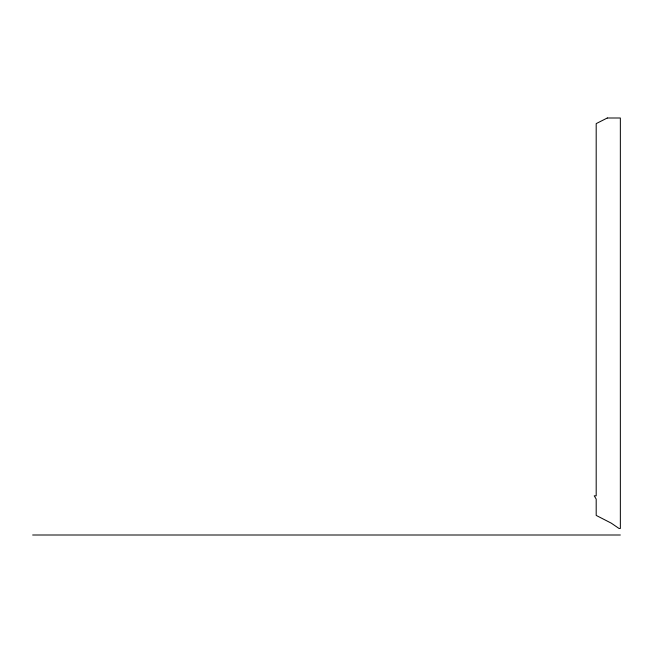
<?xml version="1.0" encoding="UTF-8"?>
<svg xmlns="http://www.w3.org/2000/svg" width="653" height="653" viewBox="0 0 653 653"><rect width="100%" height="100%" fill="white"/><g stroke="black" fill="none" stroke-linecap="round" stroke-linejoin="round"><path stroke-width="0.98" d="M32.65 535.003L620.35 535.003M607.29 117.997L596.189 123.613L596.189 495.823L594.23 495.823L596.189 499.088L596.189 515.413L611.29 523.167L619.044 528.473L620.35 528.473L620.35 117.997L607.29 117.997"/></g></svg>
